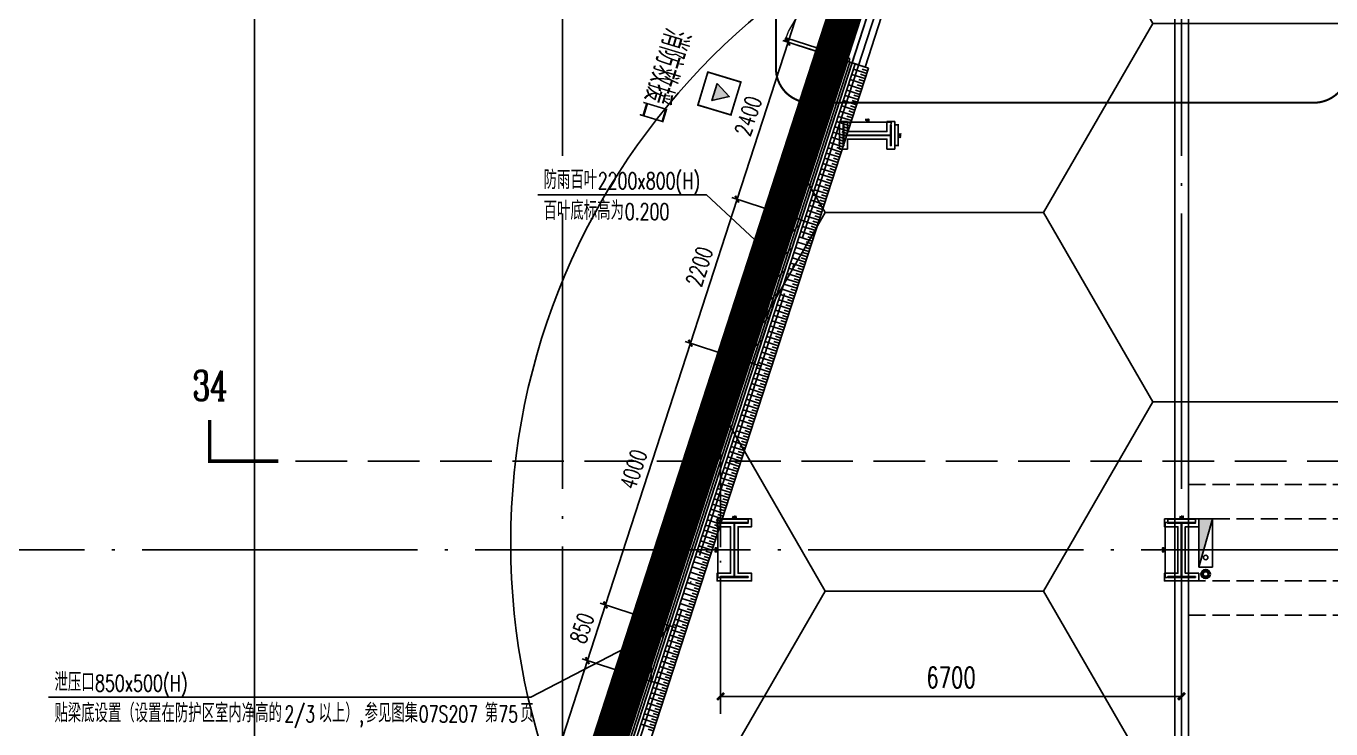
# Model space of a CAD drawing. Extents: x -821772 to -21949, y 506164 to 1049594.
# Drawn here: x -311648 to -292684, y 600169 to 610383 of the extents above; entities that cross this region are included whole.
import ezdxf
from ezdxf.xclip import XClip

# ---------------------------------------------------------------- set-up
doc = ezdxf.new("R2010")
doc.units = 0
doc.header["$LTSCALE"] = 1000
doc.header["$MEASUREMENT"] = 0
doc.header["$XCLIPFRAME"] = 2
for name, pattern in [('10平面20250807_t3$0$DASH', [0.35, 0.25, -0.1]), ('10平面20250807_t3$0$DOTE', [2.42, 2, -0.2, 0.02, -0.2]), ('DASH', [0.35, 0.25, -0.1])]:
    doc.linetypes.add(name, pattern=pattern)
doc.layers.get('Defpoints').update_dxf_attribs({"color": 210})
doc.layers.add('1-防火分区线', color=201, linetype='DASH', lineweight=50)
doc.layers.add('10平面20250807_t3$0$LG-ZF消防', color=1, linetype='Continuous', lineweight=60)
for name, color, linetype in [('10平面20250807_t3$0$99平面图例外参$0$A-HATCH-2', 8, 'Continuous'), ('10平面20250807_t3$0$A-AXIS-D', 8, 'Continuous'), ('10平面20250807_t3$0$A-AXIS-DOTE', 8, '10平面20250807_t3$0$DOTE'), ('10平面20250807_t3$0$A-AXIS-DP', 8, 'Continuous'), ('10平面20250807_t3$0$A-AXIS-SYMB', 8, 'Continuous'), ('10平面20250807_t3$0$A-HATCH-2', 8, 'Continuous'), ('10平面20250807_t3$0$A-LIN-V', 8, 'Continuous'), ('10平面20250807_t3$0$A-SFCE', 8, 'Continuous'), ('10平面20250807_t3$0$A-TEXT', 8, 'Continuous'), ('10平面20250807_t3$0$A-WINDOW', 8, 'Continuous'), ('10平面20250807_t3$0$A-彩色打印层', 8, 'Continuous'), ('10平面20250807_t3$0$A-防火门窗', 8, 'Continuous'), ('10平面20250807_t3$0$AS-COLN', 8, 'Continuous'), ('10平面20250807_t3$0$AS-WALL', 8, 'Continuous'), ('10平面20250807_t3$0$AS-结构边线层', 8, 'Continuous'), ('10平面20250807_t3$0$DIM_ELEV', 8, 'Continuous'), ('10平面20250807_t3$0$DIM_SYMB', 8, 'Continuous'), ('10平面20250807_t3$0$PUB_TEXT', 8, 'Continuous'), ('10平面20250807_t3$0$RP-N2-01$0$$0$A-WIND-J', 8, 'Continuous'), ('10平面20250807_t3$0$RP-N2-01$0$A-WIND-J', 8, 'Continuous'), ('10平面20250807_t3$0$SB_ZF消火栓', 10, 'Continuous'), ('10平面20250807_t3$0$SB_ZF消火栓M', 10, 'Continuous'), ('10平面20250807_t3$0$建-墙-幕', 8, 'Continuous'), ('PUB_HATCH', 8, 'Continuous')]:
    doc.layers.add(name, color=color, linetype=linetype)
doc.styles.add('10平面20250807_t3$0$_TCH_DIM', font='SIMPLEX', dxfattribs={"bigfont": 'GBCBIG'})
doc.styles.add('10平面20250807_t3$0$_TCH_DIM_T3', font='SIMPLEX', dxfattribs={"width": 0.705882, "bigfont": 'GBCBIG'})
doc.styles.add('10平面20250807_t3$0$_TCH_LABEL', font='COMPLEX', dxfattribs={"bigfont": 'GBCBIG'})
doc.dimstyles.new('10平面20250807_t3$0$_TCH_ARCH&&10', dxfattribs={"dimtxt": 29.75, "dimasz": 10, "dimexe": 10, "dimexo": 10, "dimgap": 12.625, "dimtad": 1, "dimdec": 0, "dimzin": 0, "dimdsep": 46, "dimtxsty": '10平面20250807_t3$0$_TCH_DIM_T3', "dimblk": '10平面20250807_t3$0$_ArchTick', "dimcen": 0.09, "dimclrt": 7, "dimazin": 2, "dimtfac": 1, "dimtdec": 0, "dimtix": 1, "dimtmove": 2, "dimatfit": 3, "dimfxl": 0, "dimtolj": 1, "dimtzin": 0, "dimarcsym": 0})
doc.dimstyles.new('10平面20250807_t3$0$_TCH_ARCH&&100', dxfattribs={"dimtxt": 297.5, "dimasz": 100, "dimexe": 100, "dimexo": 100, "dimgap": 126.25, "dimtad": 1, "dimdec": 0, "dimzin": 0, "dimdsep": 46, "dimtxsty": '10平面20250807_t3$0$_TCH_DIM_T3', "dimblk": '10平面20250807_t3$0$_ArchTick', "dimcen": 0.09, "dimclrt": 7, "dimazin": 2, "dimtfac": 1, "dimtdec": 0, "dimtix": 1, "dimtmove": 2, "dimatfit": 3, "dimfxl": 0, "dimtolj": 1, "dimtzin": 0, "dimarcsym": 0})
doc.dimstyles.new('10平面20250807_t3$0$_TCH_ARCH&&80', dxfattribs={"dimtxt": 238, "dimasz": 80, "dimexe": 80, "dimexo": 80, "dimgap": 101, "dimtad": 1, "dimdec": 0, "dimzin": 0, "dimdsep": 46, "dimtxsty": '10平面20250807_t3$0$_TCH_DIM_T3', "dimblk": '10平面20250807_t3$0$_ArchTick', "dimcen": 0.09, "dimclrt": 7, "dimazin": 2, "dimtfac": 1, "dimtdec": 0, "dimtix": 1, "dimtmove": 2, "dimatfit": 3, "dimfxl": 0, "dimtolj": 1, "dimtzin": 0, "dimarcsym": 0})

# ---------------------------------------------------------------- blocks, each defined once
blk = doc.blocks.new('10平面20250807_t3$0$_ArchTick')
at = {"color": 0, "linetype": 'ByBlock', "const_width": 0.4}
blk.add_lwpolyline([(-0.5, -0.5), (0.5, 0.5)], dxfattribs=at)
blk = doc.blocks.new('*D10127')
at = {"layer": '10平面20250807_t3$0$A-AXIS-D', "color": 0, "lineweight": -2}
for p, q in [((-80818, -203240), (-80818, -204278)), ((-74118, -203240), (-74118, -204278)), ((-80818, -204178), (-74118, -204178))]:
    blk.add_line(p, q, dxfattribs=at)
at = {"layer": 'Defpoints', "color": 0}
for p in [(-80818, -203140), (-74118, -203140), (-74118, -204178)]:
    blk.add_point(p, dxfattribs=at)
at = {"layer": '10平面20250807_t3$0$A-AXIS-D', "color": 0, "lineweight": -2, "xscale": 100, "yscale": 100, "zscale": 100, "rotation": 180}
blk.add_blockref('10平面20250807_t3$0$_ArchTick', (-80818, -204178), dxfattribs=at)
at = {"layer": '10平面20250807_t3$0$A-AXIS-D', "color": 0, "lineweight": -2, "xscale": 100, "yscale": 100, "zscale": 100}
blk.add_blockref('10平面20250807_t3$0$_ArchTick', (-74118, -204178), dxfattribs=at)
at = {"layer": '10平面20250807_t3$0$A-AXIS-D', "color": 7, "insert": (-77468, -203903), "char_height": 297.5, "attachment_point": 5, "style": '10平面20250807_t3$0$_TCH_DIM_T3'}
blk.add_mtext('\\A1;6700', dxfattribs=at)
blk = doc.blocks.new('10平面20250807_t3$0$43243')
at = {"layer": '10平面20250807_t3$0$AS-结构边线层'}
blk.add_lwpolyline([(-263994, 621290), (-277514, 621290), (-277514, 621120), (-279354, 621120), (-279354, 620570), (-281454, 620570), (-281454, 621120), (-295987, 621120), (-313454, 567286), (-313454, 548520), (-281454, 548520), (-281454, 549070), (-279354, 549070), (-279354, 548520), (-277514, 548520), (-277514, 548350), (-263994, 548350)], dxfattribs=at)
blk = doc.blocks.new('10平面20250807_t3$0$4324324')
at = {"layer": '10平面20250807_t3$0$A-HATCH-2', "linetype": '10平面20250807_t3$0$DASH'}
for p, q in [((-294754.2, 603720.1), (-128854.2, 603720.1)), ((-294754.2, 603220.1), (-128854.2, 603220.1)), ((-294754.2, 602320), (-128854.2, 602320)), ((-294754.2, 601820), (-128854.2, 601820))]:
    blk.add_line(p, q, dxfattribs=at)
blk = doc.blocks.new('*D10492')
at = {"layer": '10平面20250807_t3$0$A-AXIS-DP', "color": 0, "lineweight": -2}
for p, q in [((-165054, 621030), (-165054, 621079)), ((-164654, 621030), (-164654, 621079)), ((-165054, 621069), (-164654, 621069))]:
    blk.add_line(p, q, dxfattribs=at)
at = {"layer": 'Defpoints', "color": 0}
for p in [(-165054, 621020), (-164654, 621069), (-164654, 621020)]:
    blk.add_point(p, dxfattribs=at)
at = {"layer": '10平面20250807_t3$0$A-AXIS-DP', "color": 0, "lineweight": -2, "xscale": 10, "yscale": 10, "zscale": 10, "rotation": 180}
blk.add_blockref('10平面20250807_t3$0$_ArchTick', (-165054, 621069), dxfattribs=at)
at = {"layer": '10平面20250807_t3$0$A-AXIS-DP', "color": 0, "lineweight": -2, "xscale": 10, "yscale": 10, "zscale": 10}
blk.add_blockref('10平面20250807_t3$0$_ArchTick', (-164654, 621069), dxfattribs=at)
at = {"layer": '10平面20250807_t3$0$A-AXIS-DP', "color": 7, "insert": (-164854, 621096), "char_height": 29.8, "attachment_point": 5, "style": '10平面20250807_t3$0$_TCH_DIM_T3'}
blk.add_mtext('\\A1;400', dxfattribs=at)
blk = doc.blocks.new('*D10493')
at = {"layer": '10平面20250807_t3$0$A-AXIS-DP', "color": 0, "lineweight": -2}
for p, q in [((-165064, 621020), (-165105, 621020)), ((-165095, 620220), (-165095, 621020)), ((-165064, 620220), (-165105, 620220))]:
    blk.add_line(p, q, dxfattribs=at)
at = {"layer": 'Defpoints', "color": 0}
for p in [(-165095, 621020), (-165054, 621020), (-165054, 620220)]:
    blk.add_point(p, dxfattribs=at)
at = {"layer": '10平面20250807_t3$0$A-AXIS-DP', "color": 0, "lineweight": -2, "xscale": 10, "yscale": 10, "zscale": 10}
for p, rotation in [((-165095, 621020), 90), ((-165095, 620220), 270)]:
    blk.add_blockref('10平面20250807_t3$0$_ArchTick', p, dxfattribs=dict(at, rotation=rotation))
at = {"layer": '10平面20250807_t3$0$A-AXIS-DP', "color": 7, "insert": (-165123, 620620), "char_height": 29.8, "attachment_point": 5, "rotation": 90, "style": '10平面20250807_t3$0$_TCH_DIM_T3'}
blk.add_mtext('\\A1;800', dxfattribs=at)
blk = doc.blocks.new('*D10488')
at = {"layer": '10平面20250807_t3$0$A-AXIS-DP', "color": 0, "lineweight": -2}
for p, q in [((-195790, 766880), (-195790, 766929)), ((-195790, 766919), (-195490, 766919)), ((-195490, 766880), (-195490, 766929))]:
    blk.add_line(p, q, dxfattribs=at)
at = {"layer": 'Defpoints', "color": 0}
for p in [(-195490, 766919), (-195790, 766870), (-195490, 766870)]:
    blk.add_point(p, dxfattribs=at)
at = {"layer": '10平面20250807_t3$0$A-AXIS-DP', "color": 0, "lineweight": -2, "xscale": 10, "yscale": 10, "zscale": 10, "rotation": 180}
blk.add_blockref('10平面20250807_t3$0$_ArchTick', (-195790, 766919), dxfattribs=at)
at = {"layer": '10平面20250807_t3$0$A-AXIS-DP', "color": 0, "lineweight": -2, "xscale": 10, "yscale": 10, "zscale": 10}
blk.add_blockref('10平面20250807_t3$0$_ArchTick', (-195490, 766919), dxfattribs=at)
at = {"layer": '10平面20250807_t3$0$A-AXIS-DP', "color": 7, "insert": (-195640, 766946), "char_height": 29.8, "attachment_point": 5, "style": '10平面20250807_t3$0$_TCH_DIM_T3'}
blk.add_mtext('\\A1;300', dxfattribs=at)
blk = doc.blocks.new('*D10489')
at = {"layer": '10平面20250807_t3$0$A-AXIS-DP', "color": 0, "lineweight": -2}
for p, q in [((-195800, 766820), (-195841, 766820)), ((-195831, 766120), (-195831, 766820)), ((-195800, 766120), (-195841, 766120))]:
    blk.add_line(p, q, dxfattribs=at)
at = {"layer": 'Defpoints', "color": 0}
for p in [(-195831, 766820), (-195790, 766820), (-195790, 766120)]:
    blk.add_point(p, dxfattribs=at)
at = {"layer": '10平面20250807_t3$0$A-AXIS-DP', "color": 0, "lineweight": -2, "xscale": 10, "yscale": 10, "zscale": 10}
for p, rotation in [((-195831, 766820), 90), ((-195831, 766120), 270)]:
    blk.add_blockref('10平面20250807_t3$0$_ArchTick', p, dxfattribs=dict(at, rotation=rotation))
at = {"layer": '10平面20250807_t3$0$A-AXIS-DP', "color": 7, "insert": (-195859, 766470), "char_height": 29.8, "attachment_point": 5, "rotation": 90, "style": '10平面20250807_t3$0$_TCH_DIM_T3'}
blk.add_mtext('\\A1;700', dxfattribs=at)
blk = doc.blocks.new('10平面20250807_t3$0$RP-N2-01$0$$0$xfjy')
at = {"layer": '10平面20250807_t3$0$RP-N2-01$0$$0$A-WIND-J'}
h = blk.add_hatch(color=256, dxfattribs=at)
h.dxf.hatch_style = 1
h.paths.add_polyline_path([(1141876, -26214), (1142135, -26214), (1142005, -25989)])
at = {"layer": '10平面20250807_t3$0$RP-N2-01$0$$0$A-WIND-J', "const_width": 25}
blk.add_lwpolyline([(1141755, -25889), (1141755, -26389), (1142255, -26389), (1142255, -25889)], close=True, dxfattribs=at)
at = {"layer": '10平面20250807_t3$0$RP-N2-01$0$$0$A-WIND-J'}
for points in [[(1141755, -26389), (1142255, -26389), (1142255, -25889), (1141755, -25889)], [(1141876, -26214), (1142135, -26214), (1142005, -25989)]]:
    blk.add_lwpolyline(points, close=True, dxfattribs=at)
blk = doc.blocks.new('10平面20250807_t3$0$RP-N2-01$0$xfjy')
at = {"layer": '10平面20250807_t3$0$RP-N2-01$0$$0$A-WIND-J'}
blk.add_blockref('10平面20250807_t3$0$RP-N2-01$0$$0$xfjy', (0, 0), dxfattribs=at)
blk = doc.blocks.new('10平面20250807_t3$0$1232')
at = {"layer": '10平面20250807_t3$0$RP-N2-01$0$A-WIND-J', "rotation": 253.2410415830264}
blk.add_blockref('10平面20250807_t3$0$RP-N2-01$0$xfjy', (52750, 1695366, 0), dxfattribs=at)
at = {"layer": '10平面20250807_t3$0$A-TEXT', "style": '10平面20250807_t3$0$_TCH_DIM'}
blk.add_text('消防救援口', height=384.1, rotation=253.241, dxfattribs=at).set_placement((-302356, 610381, 0))
blk = doc.blocks.new('10平面20250807_t3$0$3132')
at = {"layer": '10平面20250807_t3$0$DIM_ELEV', "linetype": '10平面20250807_t3$0$DASH', "const_width": 30}
blk.add_lwpolyline([(-300250, 621840), (-292930, 621840, -0.414214), (-292430, 621340), (-292430, 609770, -0.414214), (-292930, 609270), (-300250, 609270, -0.414214), (-300750, 609770), (-300750, 621340, -0.414214)], format="xyb", close=True, dxfattribs=at)
blk = doc.blocks.new('10平面20250807_t3$0$99平面图例外参$0$$LinePat$填挖边坡')
at = {"color": 0}
for p, q in [((0, 0), (0, -1500)), ((300, 0), (300, -600))]:
    blk.add_line(p, q, dxfattribs=at)
at = {"layer": 'Defpoints', "color": 0}
blk.add_point((600, 0), dxfattribs=at)
blk = doc.blocks.new('10平面20250807_t3$0$34242343243')
at = {"layer": '10平面20250807_t3$0$A-LIN-V'}
for p, q in [((-307133, 586607), (-299596, 609834)), ((-306942, 586545), (-299406, 609772)), ((-299406, 609772), (-299596, 609834))]:
    blk.add_line(p, q, dxfattribs=at)
at = {"layer": '10平面20250807_t3$0$99平面图例外参$0$A-HATCH-2', "color": 203, "xscale": 0.1334351796643754, "yscale": 0.1333333333333333, "zscale": 0.1333333333333333, "rotation": 252.0237134181385}
for p in [(-299431, 609696), (-299406, 609772), (-299505, 609467), (-299480, 609543), (-299456, 609620), (-299554, 609315), (-299530, 609391), (-299629, 609086), (-299604, 609163), (-299579, 609239), (-299678, 608934), (-299653, 609010), (-299752, 608706), (-299727, 608782), (-299703, 608858), (-299802, 608553), (-299777, 608630), (-299876, 608325), (-299851, 608401), (-299826, 608477), (-299925, 608173), (-299900, 608249), (-299999, 607944), (-299975, 608020), (-299950, 608096), (-300049, 607792), (-300024, 607868), (-300123, 607563), (-300098, 607640), (-300073, 607716), (-300172, 607411), (-300148, 607487), (-300246, 607183), (-300222, 607259), (-300197, 607335), (-300296, 607030), (-300271, 607106), (-300370, 606802), (-300345, 606878), (-300320, 606954), (-300419, 606650), (-300395, 606726), (-300493, 606421), (-300469, 606497), (-300444, 606573), (-300543, 606269), (-300518, 606345), (-300617, 606040), (-300592, 606117), (-300568, 606193), (-300666, 605888), (-300642, 605964), (-300741, 605660), (-300716, 605736), (-300691, 605812), (-300790, 605507), (-300765, 605583), (-300864, 605279), (-300839, 605355), (-300815, 605431), (-300913, 605127), (-300889, 605203), (-300988, 604898), (-300963, 604974), (-300938, 605050), (-301037, 604746), (-301012, 604822), (-301111, 604517), (-301086, 604593), (-301062, 604670), (-301161, 604365), (-301136, 604441), (-301235, 604137), (-301210, 604213), (-301185, 604289), (-301284, 603984), (-301259, 604060), (-301358, 603756), (-301334, 603832), (-301309, 603908), (-301408, 603603), (-301383, 603680), (-301482, 603375), (-301457, 603451), (-301432, 603527), (-301531, 603223), (-301506, 603299), (-301605, 602994), (-301581, 603070), (-301556, 603147), (-301655, 602842), (-301630, 602918), (-301704, 602690), (-301679, 602766), (-301778, 602461), (-301754, 602537), (-301729, 602613), (-301828, 602309), (-301803, 602385), (-301902, 602080), (-301877, 602157), (-301852, 602233), (-301951, 601928), (-301927, 602004), (-302025, 601700), (-302001, 601776), (-301976, 601852), (-302075, 601547), (-302050, 601623), (-302149, 601319), (-302124, 601395), (-302099, 601471), (-302198, 601167), (-302174, 601243), (-302272, 600938), (-302248, 601014), (-302223, 601090), (-302322, 600786), (-302297, 600862), (-302396, 600557), (-302371, 600633), (-302347, 600710), (-302445, 600405), (-302421, 600481), (-302520, 600177), (-302495, 600253), (-302470, 600329)]:
    blk.add_blockref('10平面20250807_t3$0$99平面图例外参$0$$LinePat$填挖边坡', p, dxfattribs=at)
blk = doc.blocks.new('10平面20250807_t3$0$A$C5D961328')
at = {"layer": '10平面20250807_t3$0$SB_ZF消火栓'}
blk.add_hatch(color=256, dxfattribs=at).paths.add_polyline_path([(0, 40), (700, 40), (700, 240)])
at = {"layer": '10平面20250807_t3$0$A-LIN-V', "ltscale": 500}
blk.add_circle((350, 40), 10001, dxfattribs=at)
at = {"layer": '10平面20250807_t3$0$SB_ZF消火栓'}
for p, q in [((700, 240), (0, 240)), ((0, 240), (0, 40)), ((700, 240), (0, 40)), ((700, 240), (700, 40)), ((0, 40), (700, 40))]:
    blk.add_line(p, q, dxfattribs=at)
at = {"layer": '10平面20250807_t3$0$SB_ZF消火栓', "color": 1}
blk.add_circle((140, 140), 32.5, dxfattribs=at)
blk = doc.blocks.new('10平面20250807_t3$0$we42342343234')
at = {"layer": '10平面20250807_t3$0$LG-ZF消防'}
blk.add_circle((-294504, 602420), 50, dxfattribs=at)
at = {"layer": '10平面20250807_t3$0$SB_ZF消火栓M', "xscale": -1, "rotation": 270}
blk.add_blockref('10平面20250807_t3$0$A$C5D961328', (-294644, 602520), dxfattribs=at)
blk = doc.blocks.new('10平面20250807_t3$0$234243242332')
at = {"layer": '10平面20250807_t3$0$SB_ZF消火栓'}
blk.add_blockref('10平面20250807_t3$0$we42342343234', (0, 0), dxfattribs=at)
blk = doc.blocks.new('*D11654')
at = {"layer": '10平面20250807_t3$0$A-AXIS-DP', "color": 0, "lineweight": -2}
for p, q in [((-305959, 593553), (-303490, 601162)), ((-302465, 600830), (-303566, 601187)), ((-304934, 593220), (-306035, 593577))]:
    blk.add_line(p, q, dxfattribs=at)
at = {"layer": 'Defpoints', "color": 0}
for p in [(-303490, 601162), (-302389, 600805), (-304858, 593195)]:
    blk.add_point(p, dxfattribs=at)
at = {"layer": '10平面20250807_t3$0$A-AXIS-DP', "color": 0, "lineweight": -2, "xscale": 80, "yscale": 80, "zscale": 80}
for p, rotation in [((-303490, 601162), 72.02371341813635), ((-305959, 593553), 252.0237134181364)]:
    blk.add_blockref('10平面20250807_t3$0$_ArchTick', p, dxfattribs=dict(at, rotation=rotation))
at = {"layer": '10平面20250807_t3$0$A-AXIS-DP', "color": 7, "insert": (-304934, 597425), "char_height": 238, "attachment_point": 5, "rotation": 72.0237, "style": '10平面20250807_t3$0$_TCH_DIM_T3'}
blk.add_mtext('\\A1;8000', dxfattribs=at)
blk = doc.blocks.new('*D11655')
at = {"layer": '10平面20250807_t3$0$A-AXIS-DP', "color": 0, "lineweight": -2}
for p, q in [((-303490, 601162), (-303228, 601971)), ((-302203, 601638), (-303304, 601995)), ((-302465, 600830), (-303566, 601187))]:
    blk.add_line(p, q, dxfattribs=at)
at = {"layer": 'Defpoints', "color": 0}
for p in [(-303228, 601971), (-302127, 601613), (-302389, 600805)]:
    blk.add_point(p, dxfattribs=at)
at = {"layer": '10平面20250807_t3$0$A-AXIS-DP', "color": 0, "lineweight": -2, "xscale": 80, "yscale": 80, "zscale": 80}
for p, rotation in [((-303228, 601971), 72.02371341813853), ((-303490, 601162), 252.0237134181385)]:
    blk.add_blockref('10平面20250807_t3$0$_ArchTick', p, dxfattribs=dict(at, rotation=rotation))
at = {"layer": '10平面20250807_t3$0$A-AXIS-DP', "color": 7, "insert": (-303568, 601634), "char_height": 238, "attachment_point": 5, "rotation": 72.0237, "style": '10平面20250807_t3$0$_TCH_DIM_T3'}
blk.add_mtext('\\A1;850', dxfattribs=at)
blk = doc.blocks.new('*D11656')
at = {"layer": '10平面20250807_t3$0$A-AXIS-DP', "color": 0, "lineweight": -2}
for p, q in [((-303228, 601971), (-301993, 605775)), ((-300969, 605443), (-302070, 605800)), ((-302203, 601638), (-303304, 601995))]:
    blk.add_line(p, q, dxfattribs=at)
at = {"layer": 'Defpoints', "color": 0}
for p in [(-301993, 605775), (-300892, 605418), (-302127, 601613)]:
    blk.add_point(p, dxfattribs=at)
at = {"layer": '10平面20250807_t3$0$A-AXIS-DP', "color": 0, "lineweight": -2, "xscale": 80, "yscale": 80, "zscale": 80}
for p, rotation in [((-301993, 605775), 72.0237134181359), ((-303228, 601971), 252.0237134181359)]:
    blk.add_blockref('10平面20250807_t3$0$_ArchTick', p, dxfattribs=dict(at, rotation=rotation))
at = {"layer": '10平面20250807_t3$0$A-AXIS-DP', "color": 7, "insert": (-302820, 603941), "char_height": 238, "attachment_point": 5, "rotation": 72.0237, "style": '10平面20250807_t3$0$_TCH_DIM_T3'}
blk.add_mtext('\\A1;4000', dxfattribs=at)
blk = doc.blocks.new('*D11657')
at = {"layer": '10平面20250807_t3$0$A-AXIS-DP', "color": 0, "lineweight": -2}
for p, q in [((-301993, 605775), (-301315, 607868)), ((-300290, 607535), (-301391, 607893)), ((-300969, 605443), (-302070, 605800))]:
    blk.add_line(p, q, dxfattribs=at)
at = {"layer": 'Defpoints', "color": 0}
for p in [(-301315, 607868), (-300214, 607511), (-300892, 605418)]:
    blk.add_point(p, dxfattribs=at)
at = {"layer": '10平面20250807_t3$0$A-AXIS-DP', "color": 0, "lineweight": -2, "xscale": 80, "yscale": 80, "zscale": 80}
for p, rotation in [((-301315, 607868), 72.02371341813684), ((-301993, 605775), 252.0237134181369)]:
    blk.add_blockref('10平面20250807_t3$0$_ArchTick', p, dxfattribs=dict(at, rotation=rotation))
at = {"layer": '10平面20250807_t3$0$A-AXIS-DP', "color": 7, "insert": (-301863, 606889), "char_height": 238, "attachment_point": 5, "rotation": 72.0237, "style": '10平面20250807_t3$0$_TCH_DIM_T3'}
blk.add_mtext('\\A1;2200', dxfattribs=at)
blk = doc.blocks.new('*D11658')
at = {"layer": '10平面20250807_t3$0$A-AXIS-DP', "color": 0, "lineweight": -2}
for p, q in [((-301315, 607868), (-300574, 610151)), ((-299549, 609818), (-300650, 610175)), ((-300290, 607535), (-301391, 607893))]:
    blk.add_line(p, q, dxfattribs=at)
at = {"layer": 'Defpoints', "color": 0}
for p in [(-300574, 610151), (-299473, 609793), (-300214, 607511)]:
    blk.add_point(p, dxfattribs=at)
at = {"layer": '10平面20250807_t3$0$A-AXIS-DP', "color": 0, "lineweight": -2, "xscale": 80, "yscale": 80, "zscale": 80}
for p, rotation in [((-300574, 610151), 72.02371341813698), ((-301315, 607868), 252.023713418137)]:
    blk.add_blockref('10平面20250807_t3$0$_ArchTick', p, dxfattribs=dict(at, rotation=rotation))
at = {"layer": '10平面20250807_t3$0$A-AXIS-DP', "color": 7, "insert": (-301153, 609077), "char_height": 238, "attachment_point": 5, "rotation": 72.0237, "style": '10平面20250807_t3$0$_TCH_DIM_T3'}
blk.add_mtext('\\A1;2400', dxfattribs=at)
blk = doc.blocks.new('*D11659')
at = {"layer": '10平面20250807_t3$0$A-AXIS-DP', "color": 0, "lineweight": -2}
for p, q in [((-300574, 610151), (-299957, 612053)), ((-298932, 611720), (-300033, 612078)), ((-299549, 609818), (-300650, 610175))]:
    blk.add_line(p, q, dxfattribs=at)
at = {"layer": 'Defpoints', "color": 0}
for p in [(-299957, 612053), (-298856, 611696), (-299473, 609793)]:
    blk.add_point(p, dxfattribs=at)
at = {"layer": '10平面20250807_t3$0$A-AXIS-DP', "color": 0, "lineweight": -2, "xscale": 80, "yscale": 80, "zscale": 80}
for p, rotation in [((-299957, 612053), 72.023713418136), ((-300574, 610151), 252.023713418136)]:
    blk.add_blockref('10平面20250807_t3$0$_ArchTick', p, dxfattribs=dict(at, rotation=rotation))
at = {"layer": '10平面20250807_t3$0$A-AXIS-DP', "color": 7, "insert": (-300474, 611170), "char_height": 238, "attachment_point": 5, "rotation": 72.0237, "style": '10平面20250807_t3$0$_TCH_DIM_T3'}
blk.add_mtext('\\A1;2000', dxfattribs=at)
blk = doc.blocks.new('10平面20250807_t3$0$10平面$0$$DorLib2D$00000002')
for p, q in [((-0.5, 0), (-0.5, 0.4875)), ((-0.475, 0.4875), (-0.5, 0.4875)), ((-0.475, 0), (-0.475, 0.4875)), ((0.475, 0), (0.475, 0.4875)), ((0.475, 0.4875), (0.5, 0.4875)), ((0.5, 0), (0.5, 0.4875)), ((-0.5, 0), (-0.475, 0)), ((0.5, 0), (0.475, 0))]:
    blk.add_line(p, q)
at = {"lineweight": 13}
for centre, start, end in [((-0.4875, 0), 0, 88.53072), ((0.4875, 0), 91.46928, 180)]:
    blk.add_arc(centre, 0.4875, start, end, dxfattribs=at)
blk = doc.blocks.new('10平面20250807_t3$0$dote')
at = {"layer": '10平面20250807_t3$0$A-AXIS-DOTE', "ltscale": 2}
for p, q in [((-83117.8, -264080), (-83117.8, -178596)), ((-74117.8, -264080), (-74117.8, -178596)), ((98696.4, -202050), (-97273.6, -202050))]:
    blk.add_line(p, q, dxfattribs=at)
at = {"layer": '10平面20250807_t3$0$A-AXIS-DOTE'}
blk.add_line((-80817.8, -204430.1), (-80817.8, -200590.1), dxfattribs=at)
at = {"layer": '10平面20250807_t3$0$A-AXIS-DOTE', "ltscale": 2}
blk.add_lwpolyline([(-94568.7, -243562.8), (-72924.8, -176855.6)], dxfattribs=at)
at = {"layer": '10平面20250807_t3$0$DIM_SYMB', "linetype": '10平面20250807_t3$0$DASH', "ltscale": 3}
blk.add_line((-71543.6, -200760.1), (-87443.6, -200760.1), dxfattribs=at)
at = {"layer": '10平面20250807_t3$0$DIM_SYMB', "const_width": 50}
blk.add_lwpolyline([(-88243.6, -200160.1), (-88243.6, -200760.1), (-87243.6, -200760.1)], dxfattribs=at)
at = {"layer": '10平面20250807_t3$0$PUB_TEXT', "style": '10平面20250807_t3$0$_TCH_LABEL', "width": 0.705882}
blk.add_text('34', height=425, dxfattribs=at).set_placement((-88493.6, -199872.6))
at = {"layer": '10平面20250807_t3$0$A-AXIS-D'}
dim = blk.add_linear_dim(base=(-74117.8, -204177.6), p1=(-80817.8, -203140.1), p2=(-74117.8, -203140.1), angle=0, dimstyle='10平面20250807_t3$0$_TCH_ARCH&&100', override={"dimgap": 0}, dxfattribs=at)
dim.commit()
dim.dimension.update_dxf_attribs({"geometry": '*D10127', "text_midpoint": (-77467.8, -203902.6), "dimtype": 129})
blk = doc.blocks.new('10平面20250807_t3$0$w42343243')
at = {"layer": '10平面20250807_t3$0$A-HATCH-2'}
blk.add_lwpolyline([(-165104.2, 621070), (-164604.2, 621070), (-164604.2, 620958), (-164800.2, 620958), (-164800.2, 620282), (-164604.2, 620282), (-164604.2, 620170), (-165104.2, 620170), (-165104.2, 620282), (-164908.2, 620282), (-164908.2, 620958), (-165104.2, 620958)], close=True, dxfattribs=at)
at = {"layer": '10平面20250807_t3$0$AS-COLN', "color": 3}
blk.add_lwpolyline([(-165054.2, 621020), (-164654.2, 621020), (-164654.2, 621008), (-164850.2, 621008), (-164850.2, 620232), (-164654.2, 620232), (-164654.2, 620220), (-165054.2, 620220), (-165054.2, 620232), (-164858.2, 620232), (-164858.2, 621008), (-165054.2, 621008)], close=True, dxfattribs=at)
at = {"layer": '10平面20250807_t3$0$A-AXIS-DP'}
for p1, p2, distance, picture, middle in [((-165054.2, 621020), (-164654.2, 621020), 48.8, '*D10492', (-164854.2, 621096.2)), ((-165054.2, 620220), (-165054.2, 621020), 41.2, '*D10493', (-165122.9, 620620))]:
    dim = blk.add_aligned_dim(p1=p1, p2=p2, distance=distance, dimstyle='10平面20250807_t3$0$_TCH_ARCH&&10', dxfattribs=at)
    dim.commit()
    dim.dimension.update_dxf_attribs({"geometry": picture, "text_midpoint": middle})
blk = doc.blocks.new('10平面20250807_t3$0$nt66')
at = {"layer": '10平面20250807_t3$0$A-HATCH-2'}
blk.add_lwpolyline([(-195840, 766870), (-195440, 766870), (-195440, 766758), (-195586, 766758), (-195586, 766182), (-195440, 766182), (-195440, 766070), (-195840, 766070), (-195840, 766182), (-195694, 766182), (-195694, 766758), (-195840, 766758)], close=True, dxfattribs=at)
at = {"layer": '10平面20250807_t3$0$AS-COLN'}
blk.add_lwpolyline([(-195790, 766820), (-195490, 766820), (-195490, 766808), (-195636, 766808), (-195636, 766132), (-195490, 766132), (-195490, 766120), (-195790, 766120), (-195790, 766132), (-195644, 766132), (-195644, 766808), (-195790, 766808)], close=True, dxfattribs=at)
at = {"layer": '10平面20250807_t3$0$A-AXIS-DP'}
for p1, p2, distance, picture, middle in [((-195790, 766870), (-195490, 766870), 48.8, '*D10488', (-195640, 766946.2)), ((-195790, 766120), (-195790, 766820), 41.2, '*D10489', (-195858.7, 766470))]:
    dim = blk.add_aligned_dim(p1=p1, p2=p2, distance=distance, dimstyle='10平面20250807_t3$0$_TCH_ARCH&&10', dxfattribs=at)
    dim.commit()
    dim.dimension.update_dxf_attribs({"geometry": picture, "text_midpoint": middle})
blk = doc.blocks.new('10平面20250807_t3$0$42343')
at = {"rotation": 270}
blk.add_blockref('10平面20250807_t3$0$nt66', (-1065893.8, 413156.2), dxfattribs=at)
at = {"layer": '10平面20250807_t3$0$A-WINDOW'}
for p in [(-136500, -17850), (-130000, -17850)]:
    blk.add_blockref('10平面20250807_t3$0$w42343243', p, dxfattribs=at)
blk = doc.blocks.new('10平面20250807_t3')
at = {"layer": '10平面20250807_t3$0$A-SFCE'}
h = blk.add_hatch(dxfattribs=at)
h.set_pattern_fill('ANSI31', color=256, scale=100)
h.set_pattern_definition([(45, (0, 0), (-112.2532, 112.2532), [])])
h.paths.add_polyline_path([(-300384.7, 607566.2), (-300670.1, 607658.7), (-301351.8, 605567.1), (-301063.7, 605473.5)])
at = {"layer": '10平面20250807_t3$0$A-AXIS-SYMB'}
for p, q in [((-301761.1, 607931.2), (-304210, 607931.2)), ((-300781.1, 607021.2), (-301761.1, 607931.2)), ((-302679.4, 601479.8), (-304310, 600630)), ((-304310, 600630), (-311320, 600630))]:
    blk.add_line(p, q, dxfattribs=at)
at = {"layer": '10平面20250807_t3$0$A-AXIS-SYMB', "const_width": 32}
for points in [[(-300769.4, 607010.3, 1), (-300792.8, 607032.1, 1)], [(-302665.2, 601487.2, 1), (-302693.6, 601472.4, 1)]]:
    blk.add_lwpolyline(points, format="xyb", close=True, dxfattribs=at)
at = {"layer": '10平面20250807_t3$0$A-LIN-V'}
blk.add_lwpolyline([(-313754.2, 564870), (-313754.2, 567383.3), (-299930.8, 609942.1), (-299658.7, 609853.7)], dxfattribs=at)
at = {"layer": '10平面20250807_t3$0$A-SFCE'}
blk.add_line((-299453.8, 609787.3), (-300350.6, 610078.2), dxfattribs=at)
for points in [[(-308329.1, 587810.1), (-308329.1, 624210.1), (-309561.9, 624210.1), (-321372.4, 587810.1)], [(-300384.7, 607566.2), (-300670.1, 607658.7), (-301351.8, 605567.1), (-301063.7, 605473.5)]]:
    blk.add_lwpolyline(points, close=True, dxfattribs=at)
at = {"layer": '10平面20250807_t3$0$A-WINDOW'}
for p, q in [((-302849.8, 600954.3), (-302587.5, 601762.8)), ((-302560.5, 600860.4), (-302587.5, 601762.8)), ((-302298.2, 601668.9), (-302849.8, 600954.3)), ((-302298.2, 601668.9), (-302560.5, 600860.4))]:
    blk.add_line(p, q, dxfattribs=at)
for points in [[(-302587.5, 601762.8), (-302298.2, 601668.9)], [(-302849.8, 600954.3), (-302560.5, 600860.4)]]:
    blk.add_lwpolyline(points, dxfattribs=at)
at = {"layer": '10平面20250807_t3$0$A-彩色打印层'}
for p, q in [((-299644.2, 609848.5), (-299027, 611750.9)), ((-299454, 609786.8), (-298810.5, 611770)), ((-300386.5, 610089.9), (-299453.8, 609787.3))]:
    blk.add_line(p, q, dxfattribs=at)
at = {"layer": '10平面20250807_t3$0$AS-WALL'}
for p, q in [((-294954.2, 610570), (-294954.2, 587320)), ((-294754.2, 587320), (-294754.2, 610570))]:
    blk.add_line(p, q, dxfattribs=at)
at = {"layer": '10平面20250807_t3$0$建-墙-幕'}
for p, q in [((-299739.2, 609879.8), (-307866.7, 584830.7)), ((-307835, 584820.4), (-299707.5, 609869.6)), ((-307803.3, 584810.1), (-299675.8, 609859.3)), ((-307771.6, 584799.8), (-299644, 609849)), ((-299644, 609849), (-299739.2, 609879.8))]:
    blk.add_line(p, q, dxfattribs=at)
blk.add_blockref('10平面20250807_t3$0$1232', (0, 0))
at = {"layer": '10平面20250807_t3$0$A-AXIS-DP'}
blk.add_blockref('10平面20250807_t3$0$3132', (0, 0), dxfattribs=at)
at = {"layer": '10平面20250807_t3$0$A-WINDOW'}
for name in ['10平面20250807_t3$0$43243', '10平面20250807_t3$0$42343', '10平面20250807_t3$0$4324324']:
    blk.add_blockref(name, (0, 0), dxfattribs=at)
at = {"layer": '10平面20250807_t3$0$A-防火门窗', "xscale": -2000, "yscale": 2000, "zscale": 100, "rotation": 72.0237134181378}
blk.add_blockref('10平面20250807_t3$0$10平面$0$$DorLib2D$00000002', (-299383, 610815.6), dxfattribs=at)
at = {"layer": '10平面20250807_t3$0$AS-WALL'}
blk.add_blockref('10平面20250807_t3$0$dote', (-220736.4, 804820), dxfattribs=at)
at = {"layer": '10平面20250807_t3$0$DIM_SYMB'}
blk.add_blockref('10平面20250807_t3$0$34242343243', (0, 0), dxfattribs=at)
at = {"layer": '10平面20250807_t3$0$SB_ZF消火栓', "linetype": 'Continuous'}
blk.add_blockref('10平面20250807_t3$0$234243242332', (0, 0), dxfattribs=at)
at = {"layer": '10平面20250807_t3$0$PUB_TEXT', "style": '10平面20250807_t3$0$_TCH_DIM'}
for s, height, p in [('防雨百叶', 270.07, (-304126, 608015.2)), ('百叶底标高为', 270.07, (-304126, 607567.2)), ('泄压口', 270.07, (-311236, 600714)), ('贴梁底设置（设置在防护区室内净高的', 270.071, (-311236, 600266)), ('以上）', 270.07, (-307397.9, 600266)), ('参见图集', 270.07, (-306728.1, 600266)), ('第', 270.1, (-304981.7, 600266)), ('页', 270.1, (-304465.1, 600266))]:
    blk.add_text(s, height=height, dxfattribs=at).set_placement(p)
at = {"layer": '10平面20250807_t3$0$PUB_TEXT', "style": '10平面20250807_t3$0$_TCH_DIM', "width": 0.705882}
for s, p in [('2200x800(H)', (-303339.6, 608015.2)), ('0.200', (-302946.4, 607567.2)), ('850x500(H)', (-310646.2, 600714)), ('2/3', (-307893.9, 600266)), ('07S207', (-305941.7, 600266)), ('75', (-304785.1, 600266)), (',', (-306808.1, 600266))]:
    blk.add_text(s, height=238, dxfattribs=at).set_placement(p)
at = {"layer": '10平面20250807_t3$0$A-AXIS-DP'}
for p1, p2, picture, middle in [((-299472.8, 609793.4), (-298855.6, 611695.8), '*D11659', (-300474.4, 611169.7)), ((-300213.5, 607510.6), (-299472.8, 609793.4), '*D11658', (-301153.4, 609077.1)), ((-300892.5, 605418.1), (-300213.5, 607510.6), '*D11657', (-301863.2, 606889.5)), ((-302127, 601613.3), (-300892.5, 605418.1), '*D11656', (-302820, 603940.8)), ((-302389.3, 600804.8), (-302127, 601613.3), '*D11655', (-303568.4, 601634.2)), ((-304858.3, 593195.4), (-302389.3, 600804.8), '*D11654', (-304934, 597425.2))]:
    dim = blk.add_aligned_dim(p1=p1, p2=p2, distance=1157.5, dimstyle='10平面20250807_t3$0$_TCH_ARCH&&80', dxfattribs=at)
    dim.commit()
    dim.dimension.update_dxf_attribs({"geometry": picture, "text_midpoint": middle})

msp = doc.modelspace()

# ---------------------------------------------------------------- block references
at = {"ltscale": 100}
ref = msp.add_blockref('10平面20250807_t3', (0, 0), dxfattribs=at)
XClip(ref).set_block_clipping_path([(-386212.6353242097, 506163.79756496), (-21948.7593967821, 884998.2285294847)])

# ---------------------------------------------------------------- next in the draw order: hatches: boundary and pattern name
at = {"layer": 'PUB_HATCH', "ltscale": 5000}
h = msp.add_hatch(dxfattribs=at)
h.set_pattern_fill('HONEY', color=8, scale=2000)
h.set_pattern_definition([(0, (0, 0), (4762.5, 2749.63), [3175, -6350]), (120, (0, 0), (-4762.499, 2749.631), [3175, -6350]), (60, (0, 0), (0.0006, 5499.261), [-6350, 3175])])
h.paths.add_polyline_path([(-252854.2, 548219.9), (-252854.2, 548720), (-254254.2, 548720), (-254254.2, 548219.9), (-313754.2, 548219.9), (-313754.2, 567383.2), (-296221.3, 621420), (-254254.2, 621420), (-254254.2, 620920), (-252854.2, 620920), (-252854.2, 621420), (-200254.2, 621420), (-200254.2, 620920), (-198854.2, 620920), (-198854.2, 621420), (-146254.2, 621420), (-146254.2, 620920), (-144854.2, 620920), (-144854.2, 621420), (-128054.2, 621420), (-128054.2, 548219.9), (-144854.2, 548219.9), (-144854.2, 548720), (-146254.2, 548720), (-146254.2, 548219.9), (-198854.2, 548219.9), (-198854.2, 548720), (-200254.2, 548720), (-200254.2, 548219.9)])

# ---------------------------------------------------------------- next in the draw order: linework, layer by layer
at = {"layer": '1-防火分区线', "color": 1, "linetype": 'DASH', "ltscale": 5, "const_width": 500}
msp.add_lwpolyline([(-146254.2, 548219.9), (-198854.2, 548219.9), (-198854.2, 548720), (-200254.2, 548720), (-200254.2, 548219.9), (-252854.2, 548219.9), (-252854.2, 548720), (-254254.2, 548720), (-254254.2, 548219.9), (-313754.2, 548219.9), (-313754.2, 567383.2), (-296221.3, 621420), (-296221.3, 621420), (-254254.2, 621420), (-254254.2, 620920), (-252854.2, 620920), (-252854.2, 621420), (-200254.2, 621420), (-200254.2, 620920), (-198854.2, 620920), (-198854.2, 621420), (-146254.2, 621420)], dxfattribs=at)

doc.saveas('drawing.dxf')
